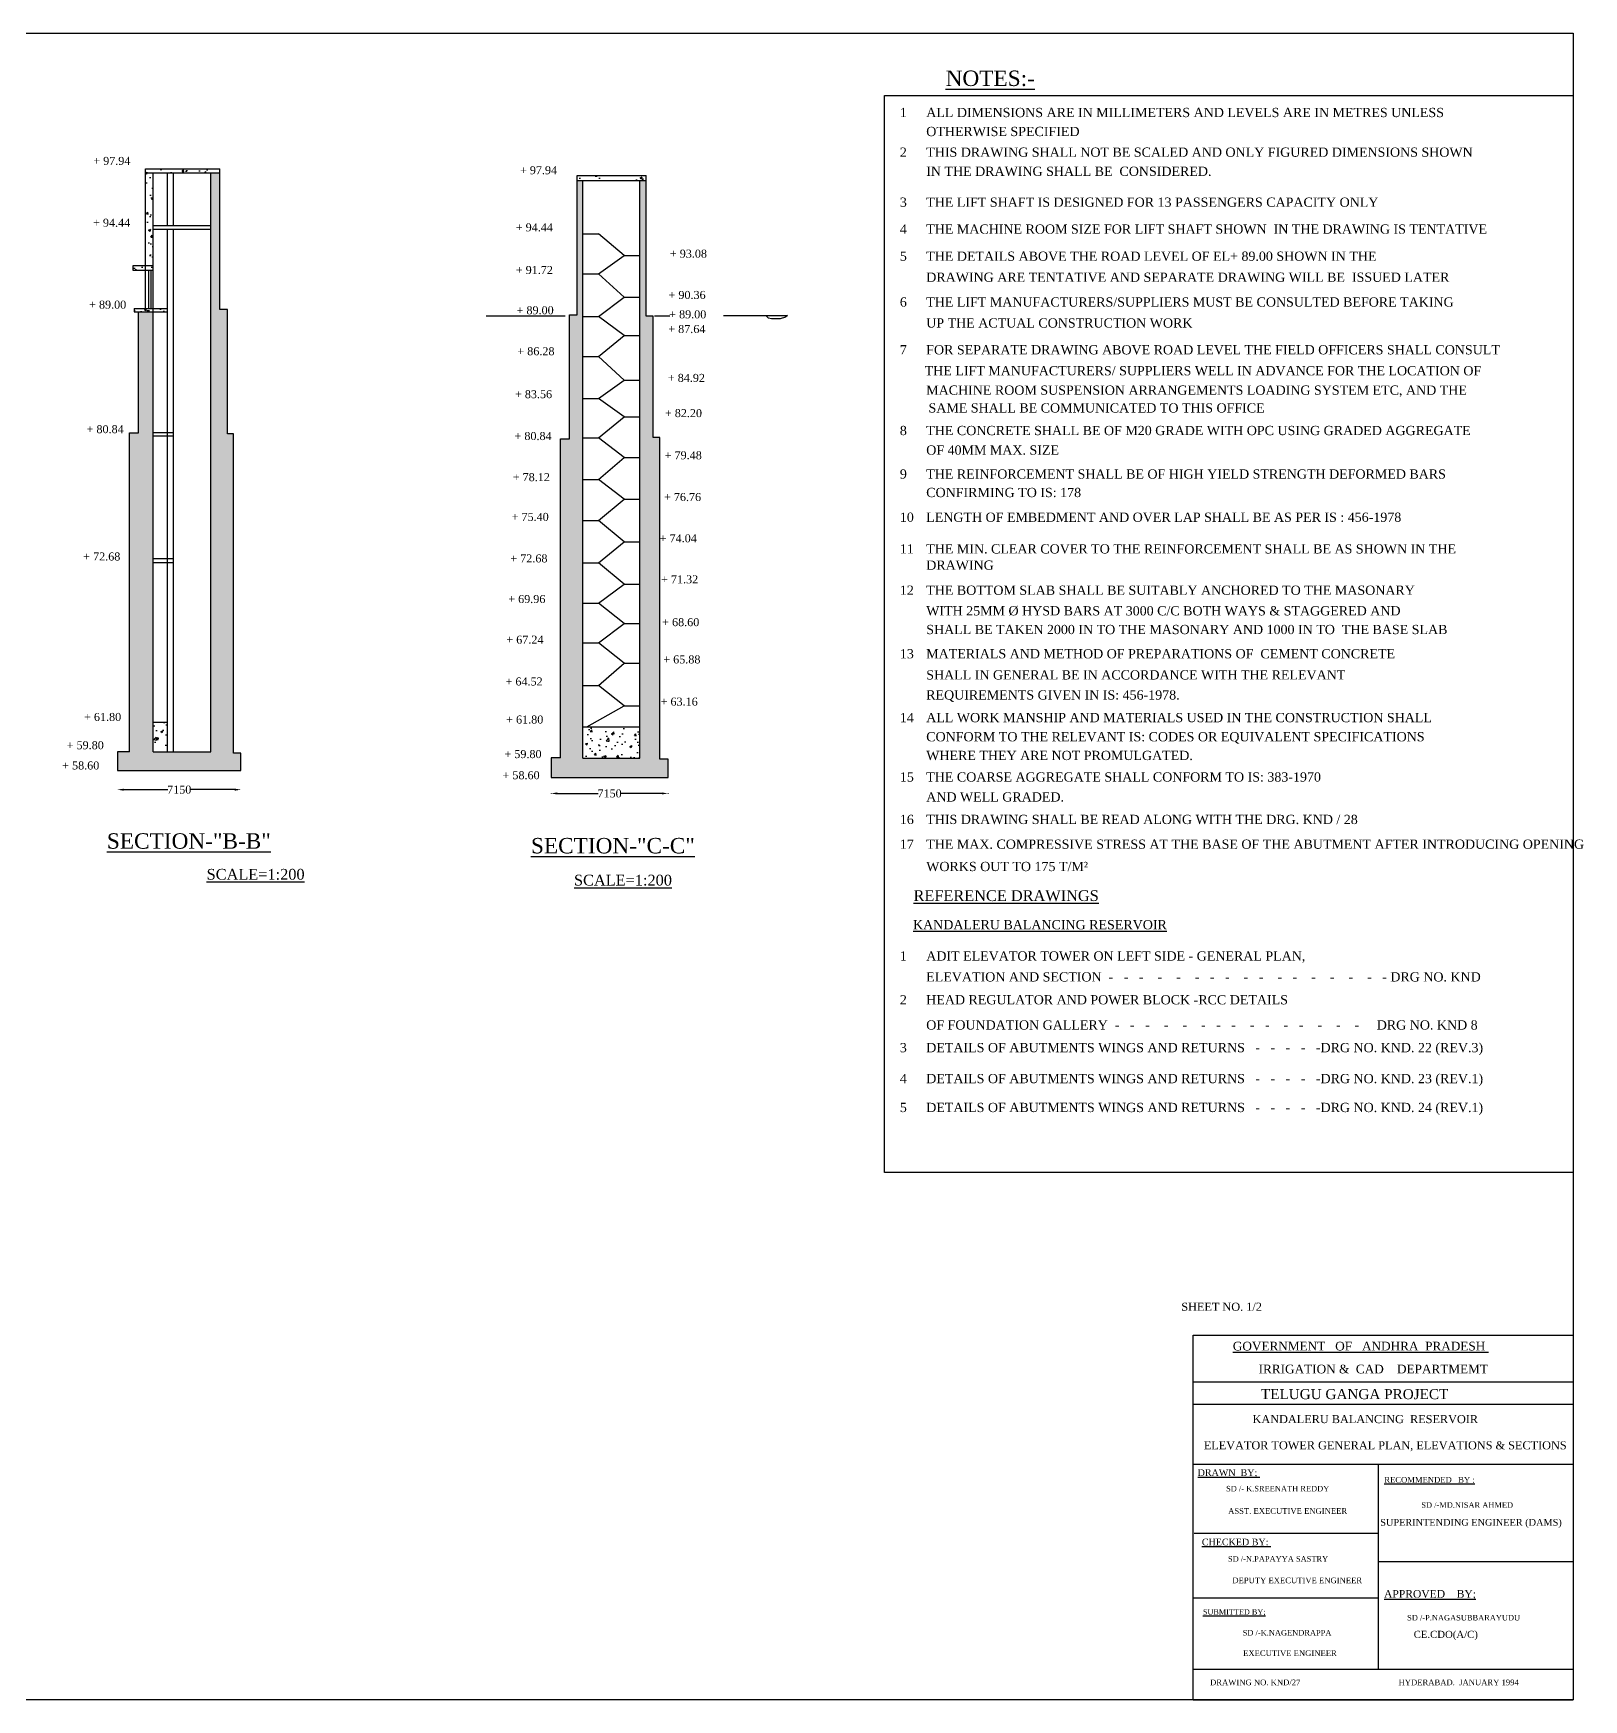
# Model space of a CAD drawing. Header units: millimetres. Extents: x 2622 to 98166, y 1308 to 55370.
# Drawn here: x 47887 to 98166, y 1308 to 55370 of the extents above; entities that cross this region are included whole.
import ezdxf

# ---------------------------------------------------------------- set-up
doc = ezdxf.new("R2010")
doc.units = ezdxf.units.MM
doc.header["$MEASUREMENT"] = 0
for name, color, linetype in [('DIM', 5, 'Continuous'), ('DWG.LINE', 10, 'Continuous'), ('HATCH', 2, 'Continuous'), ('TEXT', 7, 'Continuous')]:
    doc.layers.add(name, color=color, linetype=linetype)
doc.layers.add('TITLE', color=7, linetype='Continuous', lineweight=30)
doc.styles.get("Standard").update_dxf_attribs({"font": 'times.ttf', "height": 260})
doc.dimstyles.get("Standard").update_dxf_attribs({"dimtxt": 260, "dimasz": 200, "dimexe": 0.18, "dimexo": 0.0625, "dimgap": 0.09, "dimtad": 0, "dimtih": 1, "dimtoh": 1, "dimdec": 0, "dimzin": 0, "dimdsep": 46, "dimtxsty": 'Standard', "dimcen": 300, "dimclrd": 5, "dimclre": 5, "dimclrt": 4, "dimadec": 0, "dimazin": 0, "dimtfac": 1, "dimtdec": 0, "dimtofl": 0, "dimtmove": 0, "dimatfit": 3, "dimfxl": 0, "dimtolj": 1, "dimtzin": 0, "dimarcsym": 0})
pattern_1 = [(50, (0, 0), (717.26, -62.752), [75, -825]), (355, (0, 0), (-138.7513, 752.192), [60, -660]), (100.4514, (59.8, -5.2), (578.5094, 689.4395), [63.74, -701.142]), (46.1842, (0, 200), (1067.241, -165.519), [112.5, -1237.5]), (96.6356, (88.9, 186.2), (934.663, 974.118), [95.61, -1051.713]), (351.1842, (0, 200), (934.662, 974.119), [90, -990]), (21, (100, 150), (596.907, -402.619), [75, -825]), (326, (100, 150), (243.3153, 725.15), [60, -660]), (71.4514, (149.74, 116.45), (840.2226, 322.5305), [63.74, -701.142]), (37.5, (0, 0), (12.15986, 332.89385), [0, -652, 0, -670, 0, -662.5]), (7.5, (0, 0), (263.0695, 394.4117), [0, -382, 0, -637, 0, -252.5]), (327.5, (-223, 0), (533.8224, -22.5549), [0, -250, 0, -780, 0, -1035]), (317.5, (-323, 0), (583.1862, 100.105), [0, -325, 0, -518, 0, -735])]

# ---------------------------------------------------------------- blocks, each defined once
blk = doc.blocks.new('*D47')
at = {"layer": 'Defpoints', "color": 0, "ltscale": 0.2}
for p in [(50616, 31753), (54621, 31753), (54621, 30832)]:
    blk.add_point(p, dxfattribs=at)
at = {"layer": 'DIM', "color": 5, "lineweight": -2, "ltscale": 0.2}
for p, q in [((50616, 30837), (50616, 30832)), ((50816, 30832), (52248, 30832)), ((54421, 30832), (52988, 30832)), ((54621, 30837), (54621, 30832))]:
    blk.add_line(p, q, dxfattribs=at)
at = {"layer": 'DIM', "color": 5, "ltscale": 0.2}
for points in [[(50816, 30865), (50816, 30798), (50616, 30832)], [(54421, 30865), (54421, 30798), (54621, 30832)]]:
    blk.add_solid(points, dxfattribs=at)
at = {"layer": 'DIM', "color": 4, "ltscale": 0.2, "insert": (52618, 30832), "char_height": 260, "attachment_point": 5}
blk.add_mtext('\\A1;7150', dxfattribs=at)
blk = doc.blocks.new('*D48')
at = {"layer": 'Defpoints', "color": 0, "ltscale": 0.2}
for p in [(64676, 31229), (68473, 31229), (68473, 30709)]:
    blk.add_point(p, dxfattribs=at)
at = {"layer": 'DIM', "color": 5, "lineweight": -2, "ltscale": 0.2}
for p, q in [((64676, 30714), (64676, 30709)), ((64876, 30709), (66204, 30709)), ((68273, 30709), (66944, 30709)), ((68473, 30714), (68473, 30709))]:
    blk.add_line(p, q, dxfattribs=at)
at = {"layer": 'DIM', "color": 5, "ltscale": 0.2}
for points in [[(64876, 30743), (64876, 30676), (64676, 30709)], [(68273, 30743), (68273, 30676), (68473, 30709)]]:
    blk.add_solid(points, dxfattribs=at)
at = {"layer": 'DIM', "color": 4, "ltscale": 0.2, "insert": (66574, 30709), "char_height": 260, "attachment_point": 5}
blk.add_mtext('\\A1;7150', dxfattribs=at)

msp = doc.modelspace()

# ---------------------------------------------------------------- hatches: boundary and pattern name
at = {"layer": 'HATCH', "ltscale": 0.2}
h = msp.add_hatch(dxfattribs=at)
h.set_pattern_fill('AR-CONC', color=256, scale=100, style=0)
h.set_pattern_definition(pattern_1)
h.paths.add_polyline_path([(54620.8, 32019.5), (54382.5, 32019.5), (54382.5, 42372.5), (54183.7, 42372.5), (54183.7, 46407.2), (53938.5, 46407.2), (53938.5, 50847.6), (53645.7, 50847.6), (53645.7, 32057.8), (51768.5, 32057.8), (51768.5, 46339.3), (51301.1, 46339.3), (51301.1, 42408.4), (51001, 42408.4), (51001, 32057.8), (50616.1, 32057.8), (50616.1, 31450.6), (54620.8, 31450.6)])
h = msp.add_hatch(dxfattribs=at)
h.set_pattern_fill('AR-CONC', color=256, scale=100, style=0)
h.set_pattern_definition(pattern_1)
h.paths.add_polyline_path([(52238.9, 46446.7), (51768.5, 46446.7), (51768.5, 46339.3), (52238.9, 46339.3)])
h.paths.add_polyline_path([(51768.5, 46446.7), (51156.4, 46446.7), (51156.4, 46339.3), (51768.5, 46339.3)])
h.paths.add_polyline_path([(51526.6, 47834.1), (51119.5, 47834.1), (51119.5, 47677.7), (51526.6, 47677.7)])
h.paths.add_polyline_path([(51768.5, 47834.1), (51526.6, 47834.1), (51526.6, 47677.7), (51768.5, 47677.7)])
h.paths.add_polyline_path([(51768.5, 50847.6), (51526.6, 50847.6), (51526.6, 47834.1), (51768.5, 47834.1)])
h = msp.add_hatch(dxfattribs=at)
h.set_pattern_fill('AR-CONC', color=256, scale=100, style=0)
h.set_pattern_definition(pattern_1)
h.paths.add_polyline_path([(53938.5, 50972.9), (51526.6, 50972.9), (51526.6, 50847.6), (53938.5, 50847.6)])
h = msp.add_hatch(dxfattribs=at)
h.set_pattern_fill('AR-CONC', color=256, scale=100, style=0)
h.set_pattern_definition(pattern_1)
h.paths.add_polyline_path([(68472.5, 31818.1), (68202, 31818.1), (68202, 42259.6), (67991.7, 42259.6), (67991.7, 46189.5), (67766.8, 46189.5), (67766.8, 50600.8), (67559.7, 50600.8), (67559.7, 31851.9), (65703.9, 31851.9), (65703.9, 50600.8), (65518.8, 50600.8), (65518.8, 46236.4), (65269.9, 46236.4), (65269.9, 42214.3), (64979.1, 42214.3), (64979.1, 31866.5), (64676.3, 31866.5), (64676.3, 31229.4), (68472.5, 31229.4)])
h = msp.add_hatch(dxfattribs=at)
h.set_pattern_fill('AR-CONC', color=256, scale=100, style=0)
h.set_pattern_definition(pattern_1)
h.paths.add_polyline_path([(67766.8, 50758.1), (65518.8, 50758.1), (65518.8, 50600.8), (67766.8, 50600.8)])
h = msp.add_hatch(dxfattribs=at)
h.set_pattern_fill('AR-CONC', color=256, scale=100, style=0)
h.set_pattern_definition(pattern_1)
h.paths.add_polyline_path([(52238.9, 33020), (51768.5, 33020), (51768.5, 32057.8), (52238.9, 32057.8)])
h = msp.add_hatch(dxfattribs=at)
h.set_pattern_fill('AR-CONC', color=256, scale=100, style=0)
h.set_pattern_definition(pattern_1)
h.paths.add_polyline_path([(67559.7, 32865.6), (65703.9, 32865.6), (65703.9, 31851.9), (67559.7, 31851.9)])

# ---------------------------------------------------------------- linework, layer by layer
at = {"layer": 'DWG.LINE', "ltscale": 0.2}
for p, q in [((51768.5, 32057.8), (51768.5, 50847.6)), ((52238.9, 49133.7), (52238.9, 50847.6)), ((52434.8, 49133.7), (52434.8, 50847.6)), ((53645.7, 32057.8), (53645.7, 50847.6)), ((65518.8, 46236.4), (65518.8, 50758.1)), ((67766.8, 46189.5), (67766.8, 50758.1)), ((52238.9, 32057.8), (52238.9, 49015.4)), ((52434.8, 32057.8), (52434.8, 49015.4)), ((54183.7, 42372.5), (54183.7, 46407.2)), ((65269.9, 42214.3), (65269.9, 46236.4)), ((65269.9, 46236.4), (65518.8, 46236.4)), ((67991.7, 46189.5), (67766.8, 46189.5)), ((67991.7, 42259.6), (67991.7, 46189.5)), ((51001, 32057.8), (51001, 42408.4)), ((54382.5, 32019.5), (54382.5, 42372.5)), ((64979.1, 31866.5), (64979.1, 42214.3)), ((64979.1, 42214.3), (65269.9, 42214.3)), ((68202, 42259.6), (67991.7, 42259.6)), ((68202, 31818.1), (68202, 42259.6)), ((51001, 32057.8), (50616.1, 32057.8)), ((50616.1, 32057.8), (50616.1, 31450.6)), ((54620.8, 32019.5), (54382.5, 32019.5)), ((54620.8, 31450.6), (54620.8, 32019.5)), ((50616.1, 31450.6), (54620.8, 31450.6)), ((64979.1, 31866.5), (64676.3, 31866.5)), ((64676.3, 31866.5), (64676.3, 31229.4)), ((68472.5, 31818.1), (68202, 31818.1)), ((68472.5, 31229.4), (68472.5, 31818.1)), ((64676.3, 31229.4), (68472.5, 31229.4))]:
    msp.add_line(p, q, dxfattribs=at)
for points in [[(51526.6, 46446.7), (51526.6, 50972.9)], [(51526.6, 50972.9), (53938.5, 50972.9)], [(51526.6, 50847.6), (53938.5, 50847.6)], [(54183.7, 46407.2), (53938.5, 46407.2), (53938.5, 50972.9)], [(65518.8, 50758.1), (67766.8, 50758.1)], [(65518.8, 50600.8), (67766.8, 50600.8)], [(65703.9, 31851.9), (65703.9, 50600.8)], [(67559.7, 31851.9), (67559.7, 50600.8)], [(51768.5, 49133.7), (53645.7, 49133.7)], [(51768.5, 49015.4), (53645.7, 49015.4)], [(65703.9, 48866.3), (66217, 48866.3)], [(65832, 32865.6), (67049, 33556.4), (66217, 34215.4), (67049, 34935), (66217, 35593.9), (67049, 36226.5), (66217, 36888), (67049, 37499.7), (66217, 38186.5), (67049, 38876.8), (66217, 39565), (67049, 40258.4), (66217, 40890.2), (67049, 41613.5), (66217, 42243.5), (67049, 42931.1), (66217, 43522.7), (67049, 44120.7), (66217, 44885), (67049, 45564.9), (66217, 46181.3), (67049, 46806.8), (66217, 47562.8), (67049, 48165.9), (66217, 48866.3)], [(67049, 48165.9), (67559.7, 48165.9)], [(51768.5, 47677.7), (51119.5, 47677.7), (51119.5, 47834.1), (51768.5, 47834.1)], [(51621.1, 47677.7), (51621.1, 46446.7)], [(51701.3, 47677.7), (51701.3, 46446.7)], [(65703.9, 47562.8), (66217, 47562.8)], [(67049, 46806.8), (67559.7, 46806.8)], [(51001, 42408.4), (51301.1, 42408.4), (51301.1, 46339.3)], [(51156.4, 46446.7), (52238.9, 46446.7)], [(51156.4, 46446.7), (51156.4, 46339.3)], [(51156.4, 46339.3), (52238.9, 46339.3)], [(65132.2, 46190.7), (62570.7, 46190.7)], [(65703.9, 46181.3), (66217, 46181.3)], [(68033.3, 46208.7), (68529.8, 46208.7)], [(70269.6, 46219.6), (72344.6, 46219.6), (72281.5, 46162), (72108.7, 46112.7), (71826.2, 46112.7), (71724.7, 46131.9), (71639.7, 46219.6)], [(67049, 45564.9), (67559.7, 45564.9)], [(65703.9, 44885), (66217, 44885)], [(67049, 44120.7), (67559.7, 44120.7)], [(65703.9, 43522.7), (66217, 43522.7)], [(67049, 42931.1), (67559.7, 42931.1)], [(51768.5, 42421.8), (52434.8, 42421.8)], [(51768.5, 42310.1), (52434.8, 42310.1)], [(54382.5, 42372.5), (54183.7, 42372.5)], [(65703.9, 42243.5), (66217, 42243.5)], [(67049, 41613.5), (67559.7, 41613.5)], [(65703.9, 40890.2), (66217, 40890.2)], [(67049, 40258.4), (67559.7, 40258.4)], [(65703.9, 39565), (66217, 39565)], [(67049, 38876.8), (67559.7, 38876.8)], [(51768.5, 38330), (52434.8, 38330)], [(51768.5, 38206.3), (52434.8, 38206.3)], [(65703.9, 38186.5), (66217, 38186.5)], [(67049, 37499.7), (67559.7, 37499.7)], [(65703.9, 36888), (66217, 36888)], [(67049, 36226.5), (67559.7, 36226.5)], [(65703.9, 35593.9), (66217, 35593.9)], [(67049, 34935), (67559.7, 34935)], [(65703.9, 34215.4), (66217, 34215.4)], [(67049, 33556.4), (67559.7, 33556.4)], [(51768.5, 33020), (52238.9, 33020)], [(65703.9, 32865.6), (67559.7, 32865.6)], [(51768.5, 32057.8), (53645.7, 32057.8)], [(65703.9, 31851.9), (67559.7, 31851.9)]]:
    msp.add_lwpolyline(points, dxfattribs=at)
at = {"layer": 'TITLE', "lineweight": 30}
for p, q in [((85506.1, 13131.9), (97822, 13131.9)), ((97822, 13131.9), (97822, 1307.7)), ((85506.1, 11616.2), (97822, 11616.2)), ((85506.1, 10894), (97822, 10894)), ((85506.1, 8953.5), (97822, 8953.5)), ((85531.7, 6712.1), (91521.9, 6712.1)), ((85506.1, 4616.9), (91496.2, 4616.9)), ((97822, 2286), (85506.1, 2286)), ((85506.1, 1307.7), (97822, 1307.7))]:
    msp.add_line(p, q, dxfattribs=at)
at = {"layer": 'TITLE', "ltscale": 0.2}
for points in [[(2621.7, 55370.5), (97822, 55370.5), (97822, 1307.7), (2621.7, 1307.7)], [(75492.8, 53351.2), (97822, 53351.2), (97822, 18416.3), (75492.8, 18416.3)]]:
    msp.add_lwpolyline(points, close=True, dxfattribs=at)
at = {"layer": 'TITLE'}
msp.add_lwpolyline([(85506.1, 1307.7), (85506.1, 13131.9)], dxfattribs=at)
at = {"layer": 'TITLE', "lineweight": 30}
for points in [[(91496.2, 8953.5), (91496.2, 2286)], [(91496.2, 5786.3), (97822, 5786.3)]]:
    msp.add_lwpolyline(points, dxfattribs=at)

# ---------------------------------------------------------------- texts
at = {"layer": 'TEXT', "ltscale": 0.2}
for s, height, p in [('%%UNOTES:-', 500, (77473.1, 53662.3)), ('1', 300, (75989.2, 52652.2)), ('ALL DIMENSIONS ARE IN MILLIMETERS AND LEVELS ARE IN METRES UNLESS', 300, (76844.5, 52652.2)), ('OTHERWISE SPECIFIED', 300, (76844.5, 52036.3)), ('+ 97.94', 260, (49831.2, 51102.1)), ('2', 300, (75989.2, 51364.7)), ('THIS DRAWING SHALL NOT BE SCALED AND ONLY FIGURED DIMENSIONS SHOWN', 300, (76844.5, 51364.7)), ('+ 97.94', 260, (63668.3, 50799.3)), ('IN THE DRAWING SHALL BE  CONSIDERED.', 300, (76844.5, 50744.9)), ('3', 300, (75989.2, 49742.1)), ('THE LIFT SHAFT IS DESIGNED FOR 13 PASSENGERS CAPACITY ONLY', 300, (76844.5, 49742.1)), ('+ 94.44', 260, (49823.6, 49095.8)), ('+ 94.44', 260, (63533.5, 48945.6)), ('4', 300, (75989.2, 48869.7)), ('THE MACHINE ROOM SIZE FOR LIFT SHAFT SHOWN  IN THE DRAWING IS TENTATIVE', 300, (76844.5, 48869.7)), ('+ 93.08', 260, (68531.2, 48091.8)), ('5', 300, (75989.2, 47990)), ('THE DETAILS ABOVE THE ROAD LEVEL OF EL+ 89.00 SHOWN IN THE', 300, (76844.5, 47990)), ('+ 91.72', 260, (63533.3, 47562.5)), ('DRAWING ARE TENTATIVE AND SEPARATE DRAWING WILL BE  ISSUED LATER', 300, (76844.5, 47308.2)), ('+ 89.00', 260, (49696.1, 46438.4)), ('+ 89.00', 260, (63559.2, 46255.6)), ('+ 90.36', 260, (68487, 46753.3)), ('6', 300, (75989.2, 46503.8)), ('THE LIFT MANUFACTURERS/SUPPLIERS MUST BE CONSULTED BEFORE TAKING', 300, (76844.5, 46503.8)), ('+ 89.00', 260, (68509, 46123.6)), ('UP THE ACTUAL CONSTRUCTION WORK', 300, (76844.5, 45823.6)), ('+ 87.64', 260, (68479.7, 45647.6)), ('+ 86.28', 260, (63585.1, 44927.2)), ('7', 300, (75989.2, 44954)), ('FOR SEPARATE DRAWING ABOVE ROAD LEVEL THE FIELD OFFICERS SHALL CONSULT', 300, (76844.5, 44954)), ('THE LIFT MANUFACTURERS/ SUPPLIERS WELL IN ADVANCE FOR THE LOCATION OF', 300, (76793.8, 44274.5)), ('+ 83.56', 260, (63507.4, 43533.1)), ('+ 84.92', 260, (68464.9, 44061.7)), ('MACHINE ROOM SUSPENSION ARRANGEMENTS LOADING SYSTEM ETC, AND THE', 300, (76844.5, 43644.3)), ('SAME SHALL BE COMMUNICATED TO THIS OFFICE', 300, (76918.8, 43066.9)), ('+ 82.20', 260, (68369.6, 42919.3)), ('+ 80.84', 260, (49614, 42397.5)), ('+ 80.84', 260, (63491.8, 42174.7)), ('8', 300, (75989.2, 42334.5)), ('THE CONCRETE SHALL BE OF M20 GRADE WITH OPC USING GRADED AGGREGATE', 300, (76844.5, 42334.5)), ('+ 79.48', 260, (68362.2, 41551.2)), ('OF 40MM MAX. SIZE', 300, (76844.5, 41700.8)), ('+ 78.12', 260, (63434.9, 40841.2)), ('9', 300, (75989.2, 40923.2)), ('THE REINFORCEMENT SHALL BE OF HIGH YIELD STRENGTH DEFORMED BARS', 300, (76844.5, 40923.2)), ('CONFIRMING TO IS: 178', 300, (76844.5, 40323.8)), ('+ 76.76', 260, (68340.2, 40196.4)), ('+ 75.40', 260, (63398.6, 39551.2)), ('10', 300, (75989.2, 39521.3)), ('LENGTH OF EMBEDMENT AND OVER LAP SHALL BE AS PER IS : 456-1978', 300, (76844.5, 39521.3)), ('+ 74.04', 260, (68200.9, 38858)), ('+ 72.68', 260, (49504.8, 38267.1)), ('+ 72.68', 260, (63357.2, 38204.8)), ('11', 300, (75989.2, 38494.5)), ('THE MIN. CLEAR COVER TO THE REINFORCEMENT SHALL BE AS SHOWN IN THE', 300, (76844.5, 38494.5)), ('DRAWING', 300, (76844.5, 37966.5)), ('+ 71.32', 260, (68244.9, 37525.2)), ('12', 300, (75989.2, 37153.1)), ('THE BOTTOM SLAB SHALL BE SUITABLY ANCHORED TO THE MASONARY', 300, (76844.5, 37153.1)), ('+ 69.96', 260, (63289.9, 36887.1)), ('WITH 25MM %%C HYSD BARS AT 3000 C/C BOTH WAYS & STAGGERED AND', 300, (76844.5, 36485.6)), ('+ 68.60', 260, (68281.5, 36136.4)), ('+ 67.24', 260, (63227.8, 35569.1)), ('SHALL BE TAKEN 2000 IN TO THE MASONARY AND 1000 IN TO  THE BASE SLAB', 300, (76844.5, 35878.4)), ('+ 65.88', 260, (68318.2, 34928.1)), ('13', 300, (75989.2, 35092.1)), ('MATERIALS AND METHOD OF PREPARATIONS OF  CEMENT CONCRETE', 300, (76844.5, 35092.1)), ('SHALL IN GENERAL BE IN ACCORDANCE WITH THE RELEVANT', 300, (76844.5, 34406.2)), ('+ 64.52', 260, (63201.8, 34212)), ('REQUIREMENTS GIVEN IN IS: 456-1978.', 300, (76844.5, 33755.2)), ('+ 63.16', 260, (68230.2, 33558.7)), ('+ 61.80', 260, (49532.1, 33061.3)), ('+ 61.80', 260, (63222.5, 32977.5)), ('14', 300, (75989.2, 33020.2)), ('ALL WORK MANSHIP AND MATERIALS USED IN THE CONSTRUCTION SHALL', 300, (76844.5, 33020.2)), ('CONFORM TO THE RELEVANT IS: CODES OR EQUIVALENT SPECIFICATIONS', 300, (76844.5, 32399.9)), ('+ 59.80', 260, (48968.3, 32144)), ('+ 59.80', 260, (63165.6, 31855.9)), ('WHERE THEY ARE NOT PROMULGATED.', 300, (76844.5, 31792.7)), ('+ 58.60', 260, (48822.7, 31487.5)), ('+ 58.60', 260, (63103.4, 31171.1)), ('15', 300, (75989.2, 31093.6)), ('THE COARSE AGGREGATE SHALL CONFORM TO IS: 383-1970', 300, (76844.5, 31093.6)), ('AND WELL GRADED.', 300, (76844.5, 30446)), ('16', 300, (75989.2, 29716.6)), ('THIS DRAWING SHALL BE READ ALONG WITH THE DRG. KND / 28', 300, (76844.5, 29716.6)), ('17', 300, (75989.2, 28913.2)), ('THE MAX. COMPRESSIVE STRESS AT THE BASE OF THE ABUTMENT AFTER INTRODUCING OPENING', 300, (76844.5, 28913.2)), ('WORKS OUT TO 175 T/M²', 300, (76844.5, 28190.2)), ('%%UREFERENCE DRAWINGS', 350, (76433.2, 27219.2)), ('%%UKANDALERU BALANCING RESERVOIR', 300, (76416.1, 26301.4)), ('1', 300, (75989.2, 25286)), ('ADIT ELEVATOR TOWER ON LEFT SIDE - GENERAL PLAN,', 300, (76844.5, 25286)), ('ELEVATION AND SECTION  -   -   -    -    -    -   -   -    -   -    -   -    -    -    -    -   - DRG NO. KND', 300, (76844.5, 24608.3)), ('2', 300, (75989.2, 23865.7)), ('HEAD REGULATOR AND POWER BLOCK -RCC DETAILS', 300, (76844.5, 23865.7)), ('OF FOUNDATION GALLERY  -   -   -    -    -    -   -   -    -   -    -   -    -    -    -     DRG NO. KND 8', 300, (76844.5, 23048.1)), ('3', 300, (75989.2, 22313.2)), ('DETAILS OF ABUTMENTS WINGS AND RETURNS   -   -   -   -   -DRG NO. KND. 22 (REV.3)', 300, (76844.5, 22313.2)), ('DETAILS OF ABUTMENTS WINGS AND RETURNS   -   -   -   -   -DRG NO. KND. 23 (REV.1)', 300, (76844.5, 21308.5)), ('4', 300, (75989.2, 21308.5)), ('5', 300, (75989.2, 20371.8)), ('DETAILS OF ABUTMENTS WINGS AND RETURNS   -   -   -   -   -DRG NO. KND. 24 (REV.1)', 300, (76844.5, 20371.8))]:
    msp.add_text(s, height=height, dxfattribs=at).set_placement(p)
at = {"layer": 'TITLE', "ltscale": 0.2}
for s, height, p in [('%%USECTION-"B-B"', 500, (50272.4, 28916.6)), ('%%USECTION-"C-C"', 500, (64024.7, 28764.8)), ('%%USCALE=1:200', 350, (53507.7, 27910.8)), ('%%USCALE=1:200', 350, (65421.2, 27721.6))]:
    msp.add_text(s, height=height, dxfattribs=at).set_placement(p)
at = {"layer": 'TITLE', "lineweight": 30}
for s, height, p in [('SHEET NO. 1/2', 262.89, (85116.5, 13923.9)), ('%%UGOVERNMENT   OF   ANDHRA  PRADESH ', 283.641, (86787.7, 12637)), ('IRRIGATION &  CAD    DEPARTMEMT ', 283.641, (87624.7, 11893.2)), ('TELUGU GANGA PROJECT', 326.287, (87698.5, 11058.2)), ('KANDALERU BALANCING  RESERVOIR ', 262.89, (87427.7, 10279.4)), ('ELEVATOR TOWER GENERAL PLAN, ELEVATIONS & SECTIONS', 262.89, (85846.4, 9429)), ('%%UDRAWN  BY; ', 215.452, (85647.6, 8566.2)), ('SD /- K.SREENATH REDDY', 180.485, (86568.8, 8064.3)), ('%%URECOMMENDED   BY :', 184.896, (91700.5, 8348.7)), ('SD /-MD.NISAR AHMED', 180.485, (92900.4, 7532.5)), ('ASST. EXECUTIVE ENGINEER', 185.154, (86635.4, 7336.7)), ('SUPERINTENDING ENGINEER (DAMS)', 220.609, (91569.2, 6949.7)), ('%%UCHECKED BY: ', 215.452, (85783.3, 6315.2)), ('SD /-N.PAPAYYA SASTRY ', 180.485, (86631, 5785.3)), ('DEPUTY EXECUTIVE ENGINEER', 185.154, (86771.2, 5085.7)), ('%%UAPPROVED    BY;', 248.598, (91690.6, 4616.2)), ('%%USUBMITTED BY;', 174.02, (85818.7, 4066.8)), ('SD /-P.NAGASUBBARAYUDU ', 180.485, (92440.2, 3877)), ('SD /-K.NAGENDRAPPA', 180.485, (87107.7, 3388.2)), ('CE.CDO(A/C)', 230.825, (92653.4, 3311.4)), ('EXECUTIVE ENGINEER', 185.154, (87122.4, 2724.6)), ('DRAWING NO. KND/27', 185.154, (86049.9, 1776)), ('HYDERABAD.  JANUARY 1994', 185.154, (92162.3, 1776))]:
    msp.add_text(s, height=height, dxfattribs=at).set_placement(p)

# ---------------------------------------------------------------- dimensions: what is measured, and where the dimension line sits
at = {"layer": 'DIM', "ltscale": 0.2}
dim = msp.add_aligned_dim(p1=(50616.1, 31753.3), p2=(54620.8, 31753.3), distance=-921.6, text='7150', dimstyle='Standard', dxfattribs=at)
dim.commit()
dim.dimension.update_dxf_attribs({"geometry": '*D47', "text_midpoint": (52618.5, 30831.7)})
dim = msp.add_linear_dim(base=(68472.5, 30709.2), p1=(64676.3, 31229.4), p2=(68472.5, 31229.4), text='7150', dimstyle='Standard', dxfattribs=at)
dim.commit()
dim.dimension.update_dxf_attribs({"geometry": '*D48', "text_midpoint": (66574.4, 30709.2)})

doc.saveas('drawing.dxf')
